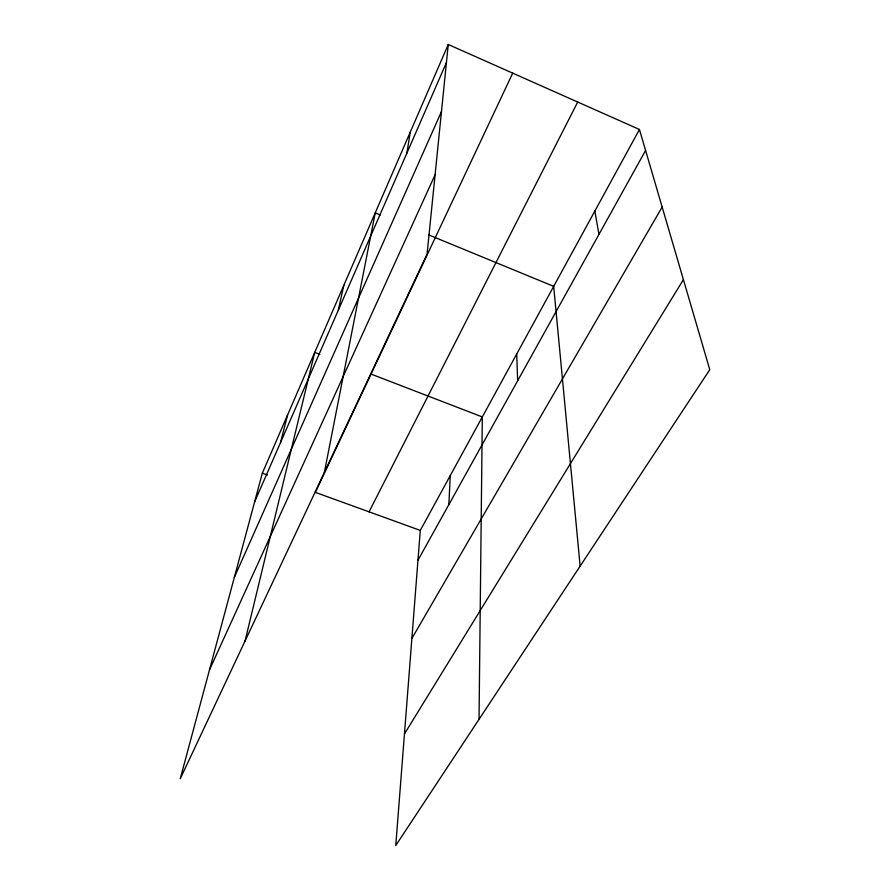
<?xml version="1.0" encoding="UTF-8"?>
<svg xmlns="http://www.w3.org/2000/svg" width="890" height="890" viewBox="0 0 890 890"><rect width="100%" height="100%" fill="white"/><g stroke="black" fill="none" stroke-linecap="round" stroke-linejoin="round"><path stroke-width="1.33" d="M479.031 719.331L482.313 416.932L371.052 374.078M448.872 504.619L450.251 475.583M639.443 129.473L420.291 530.407L395.772 845.5L709.775 369.673L639.443 129.473L448.26 44.5L262.339 473.146L180.225 778.806L427.055 254.217L448.26 44.5M406.919 153.047L410.223 132.198M324.372 472.445L375.224 212.877L380.341 214.98M338.3 310.221L343.84 285.234M245.05 641.023L314.715 352.384L319.844 354.365M280.506 442.586L287.615 414.874M254.629 501.871L446.435 62.556M234.348 577.343L441.484 111.517M209.462 669.948L435.077 174.829M512.707 73.147L315.36 492.37L420.291 530.407M369.061 511.839L577.699 102.038M417.966 560.255L645.584 150.443M411.881 638.453L662.16 207.047M404.449 733.939L683.409 279.638M262.339 473.146L267.512 475.026M428.902 234.971L553.691 286.346L580.135 566.118M594.843 211.075L598.959 234.404M516.712 354.009L517.657 380.775"/></g></svg>
